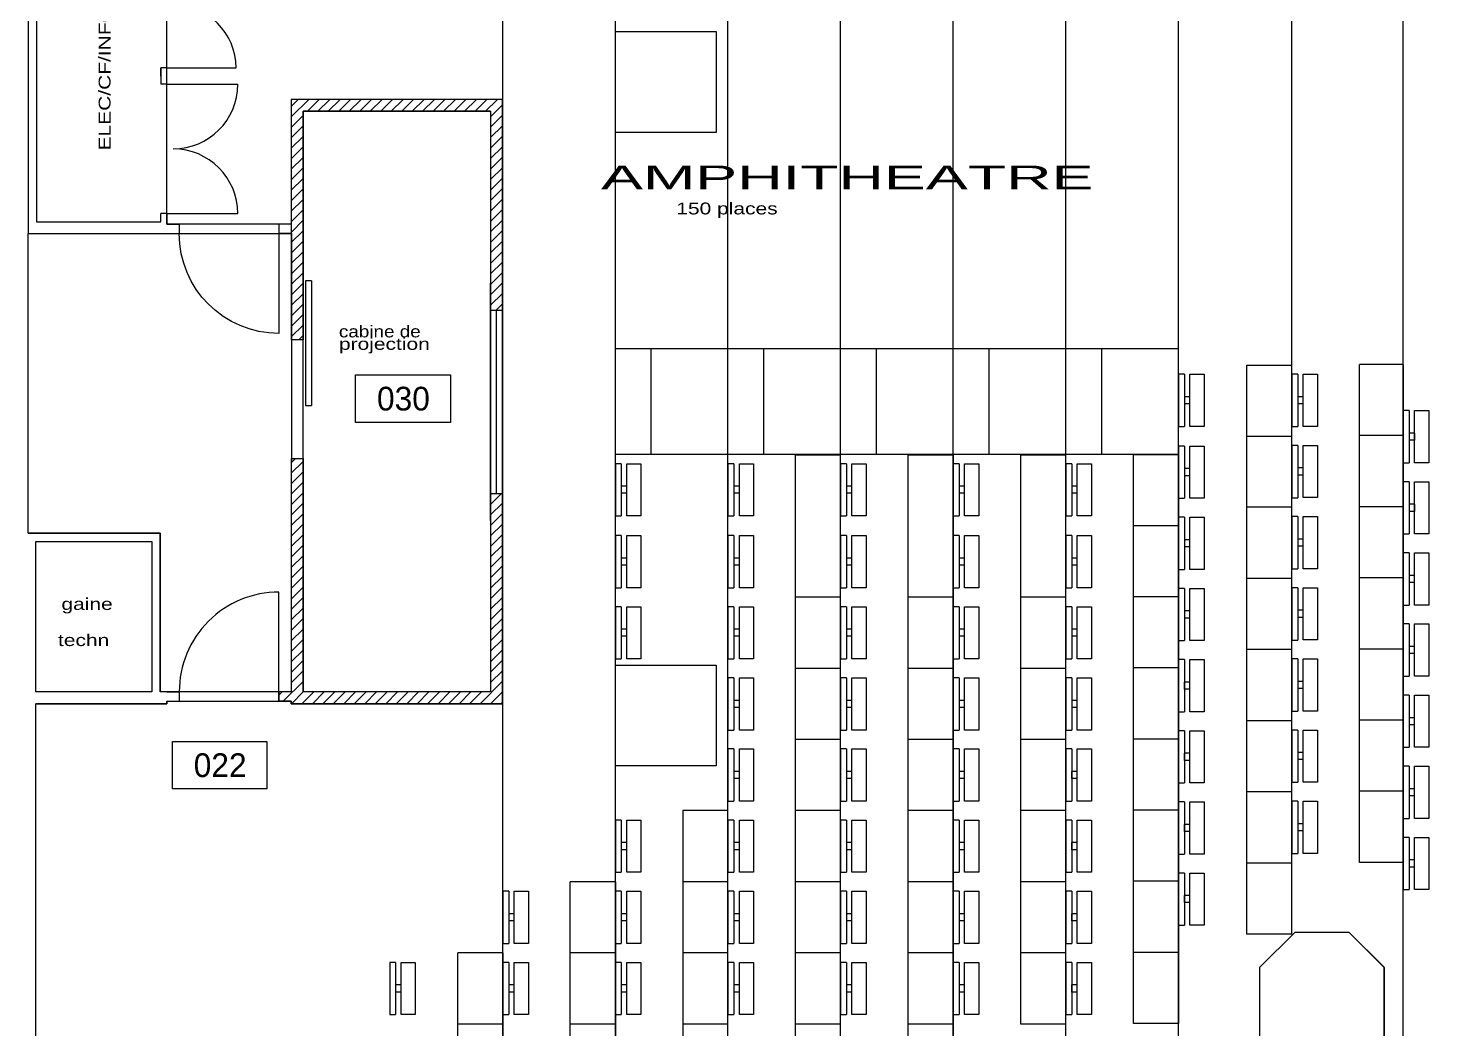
# Model space of a CAD drawing. Extents: x -18.2 to 35.5, y -12.6 to 10.1.
# Drawn here: x 12.49 to 24.36, y -6.95 to 1.49 of the extents above; entities that cross this region are included whole.
import ezdxf

# ---------------------------------------------------------------- set-up
doc = ezdxf.new("R2010")
doc.units = 0
doc.header["$MEASUREMENT"] = 0
doc.linetypes.add('AXES', pattern=[50.8, 31.75, -6.35, 6.35, -6.35])
doc.linetypes.add('TRAIT_PLEIN', pattern=[0])
for name, color, linetype in [('CLOISENT', 2, 'AXES'), ('FAUTEUILS_MF_MI', 1, 'TRAIT_PLEIN'), ('MURSENT', 7, 'TRAIT_PLEIN'), ('PORTE', 3, 'TRAIT_PLEIN'), ('SPACES', 140, 'TRAIT_PLEIN'), ('TEXTES', 6, 'TRAIT_PLEIN'), ('VITRE', 1, 'TRAIT_PLEIN')]:
    doc.layers.add(name, color=color, linetype=linetype)

msp = doc.modelspace()

# ---------------------------------------------------------------- hatches: boundary and pattern name
at = {"layer": 'CLOISENT'}
h = msp.add_hatch(dxfattribs=at)
h.set_pattern_fill('ANSI31', color=256, scale=0.5, style=0)
h.paths.add_polyline_path([(16.49, 0.891), (14.709, 0.891), (14.709, -0.141), (14.71, -0.141), (14.71, -0.241), (14.709, -0.241), (14.709, -1.137), (14.809, -1.137), (14.809, 0.791), (16.39, 0.791), (16.39, -0.66), (16.39, -0.887), (16.49, -0.887), (16.49, -0.658)])
h.paths.add_polyline_path([(16.49, -2.66), (16.49, -2.432), (16.39, -2.432), (16.39, -2.66), (16.39, -2.66), (16.39, -4.105), (14.809, -4.105), (14.809, -2.137), (14.709, -2.137), (14.709, -4.105), (14.605, -4.105), (14.605, -4.185), (14.709, -4.185), (14.709, -4.205), (16.49, -4.205)])

# ---------------------------------------------------------------- linework, layer by layer
for p, q in [((12.489, 7.253), (12.489, -0.241)), ((12.559, 3.488), (12.559, -0.141)), ((13.659, 1.157), (13.609, 1.157)), ((13.609, 1.157), (13.609, 1.019)), ((13.609, 1.087), (13.609, 1.156)), ((13.659, 1.018), (13.659, 1.157)), ((13.659, 1.019), (13.659, 1.088)), ((13.659, 1.019), (13.609, 1.019)), ((14.709, 0.891), (14.709, -1.137)), ((16.49, 0.891), (14.709, 0.891)), ((16.49, 0.891), (16.49, -0.66)), ((14.809, 0.791), (14.809, -1.137)), ((16.39, 0.791), (14.809, 0.791)), ((16.39, 0.791), (16.39, -0.66)), ((13.608, -0.141), (13.608, -0.071)), ((13.659, -0.071), (13.608, -0.071)), ((13.66, -0.071), (13.66, -0.161)), ((12.559, -0.141), (13.608, -0.141)), ((13.66, -0.161), (13.765, -0.161)), ((13.765, -0.241), (13.765, -0.161)), ((14.71, -0.161), (14.605, -0.161)), ((14.605, -0.161), (14.605, -0.241)), ((14.71, -0.241), (14.71, -0.141)), ((12.489, -0.241), (13.66, -0.241)), ((13.66, -0.241), (13.765, -0.241)), ((14.71, -0.241), (14.605, -0.241)), ((16.39, -0.66), (16.39, -2.66)), ((16.39, -2.66), (16.39, -0.66)), ((16.49, -2.661), (16.49, -0.658)), ((16.49, -2.66), (16.49, -0.66)), ((16.39, -0.887), (16.49, -0.887)), ((14.809, -1.137), (14.709, -1.137)), ((14.709, -2.137), (14.709, -4.105)), ((14.709, -2.137), (14.809, -2.137)), ((14.809, -2.137), (14.809, -4.105)), ((16.39, -2.432), (16.49, -2.432)), ((16.39, -2.66), (16.39, -4.105)), ((16.49, -2.66), (16.49, -4.205)), ((12.489, -2.767), (12.553, -2.767)), ((12.553, -2.767), (13.602, -2.767)), ((12.553, -2.837), (13.532, -2.837)), ((12.553, -4.105), (12.553, -2.837)), ((13.532, -2.837), (13.532, -4.105)), ((13.602, -2.767), (13.602, -4.105)), ((13.532, -4.105), (12.553, -4.105)), ((13.659, -4.105), (13.602, -4.105)), ((13.659, -4.105), (13.764, -4.105)), ((13.764, -4.105), (13.764, -4.185)), ((14.709, -4.105), (14.605, -4.105)), ((14.605, -4.105), (14.605, -4.185)), ((16.39, -4.105), (14.809, -4.105)), ((13.659, -4.205), (12.553, -4.205)), ((12.553, -10.407), (12.553, -4.205)), ((13.659, -4.185), (13.659, -4.205)), ((13.659, -4.185), (13.764, -4.185)), ((14.709, -4.185), (14.605, -4.185)), ((14.709, -4.205), (14.709, -4.185)), ((16.49, -4.205), (14.709, -4.205))]:
    msp.add_line(p, q, dxfattribs=at)
at = {"layer": 'FAUTEUILS_MF_MI'}
for p, q in [((22.769, -1.349), (23.149, -1.349)), ((22.769, -6.149), (22.769, -1.349)), ((23.149, -6.149), (23.149, -1.349)), ((23.721, -5.544), (23.721, -1.344)), ((24.089, -1.344), (23.721, -1.344)), ((24.089, -1.344), (24.089, -5.553)), ((22.243, -1.427), (22.193, -1.427)), ((22.193, -1.427), (22.193, -1.868)), ((22.243, -1.427), (22.243, -1.868)), ((22.289, -1.867), (22.289, -1.427)), ((22.289, -1.427), (22.409, -1.427)), ((22.409, -1.427), (22.409, -1.867)), ((23.199, -1.427), (23.149, -1.427)), ((23.149, -1.427), (23.149, -1.868)), ((23.199, -1.427), (23.199, -1.868)), ((23.245, -1.867), (23.245, -1.427)), ((23.245, -1.427), (23.365, -1.427)), ((23.365, -1.427), (23.365, -1.867)), ((22.243, -1.617), (22.243, -1.677)), ((22.289, -1.617), (22.243, -1.617)), ((22.289, -1.677), (22.289, -1.617)), ((23.246, -1.617), (23.199, -1.617)), ((22.289, -1.677), (22.243, -1.677)), ((23.246, -1.677), (23.199, -1.677)), ((24.139, -1.733), (24.089, -1.733)), ((24.089, -1.733), (24.089, -2.173)), ((24.139, -1.733), (24.139, -2.173)), ((24.185, -2.173), (24.185, -1.733)), ((24.185, -1.733), (24.305, -1.733)), ((24.305, -1.733), (24.305, -2.173)), ((22.193, -1.868), (22.243, -1.868)), ((22.409, -1.867), (22.289, -1.867)), ((23.149, -1.868), (23.199, -1.868)), ((23.365, -1.867), (23.245, -1.867)), ((22.769, -1.949), (23.149, -1.949)), ((24.089, -1.944), (23.721, -1.944)), ((24.139, -1.923), (24.139, -1.983)), ((24.186, -1.923), (24.139, -1.923)), ((24.186, -1.983), (24.139, -1.983)), ((24.186, -1.983), (24.186, -1.923)), ((18.963, -2.107), (19.343, -2.107)), ((18.963, -8.107), (18.963, -2.107)), ((19.343, -8.107), (19.343, -2.107)), ((19.913, -2.107), (20.293, -2.107)), ((19.913, -7.507), (19.913, -2.107)), ((20.293, -2.107), (20.293, -7.507)), ((20.863, -2.107), (21.243, -2.107)), ((20.863, -6.907), (20.863, -2.107)), ((21.243, -6.907), (21.243, -2.107)), ((21.813, -2.103), (22.193, -2.103)), ((21.813, -6.903), (21.813, -2.103)), ((22.243, -2.033), (22.193, -2.033)), ((22.193, -2.033), (22.193, -2.473)), ((22.193, -2.103), (22.193, -6.903)), ((22.243, -2.033), (22.243, -2.473)), ((22.289, -2.473), (22.289, -2.033)), ((22.289, -2.033), (22.409, -2.033)), ((22.409, -2.033), (22.409, -2.473)), ((23.199, -2.027), (23.149, -2.027)), ((23.149, -2.027), (23.149, -2.468)), ((23.199, -2.027), (23.199, -2.468)), ((23.245, -2.467), (23.245, -2.027)), ((23.245, -2.027), (23.365, -2.027)), ((23.365, -2.027), (23.365, -2.467)), ((17.493, -2.181), (17.443, -2.181)), ((17.443, -2.181), (17.443, -2.622)), ((17.493, -2.181), (17.493, -2.622)), ((17.539, -2.621), (17.539, -2.181)), ((17.539, -2.181), (17.659, -2.181)), ((17.659, -2.181), (17.659, -2.621)), ((18.443, -2.181), (18.393, -2.181)), ((18.393, -2.181), (18.393, -2.622)), ((18.443, -2.181), (18.443, -2.622)), ((18.489, -2.621), (18.489, -2.181)), ((18.489, -2.181), (18.609, -2.181)), ((18.609, -2.181), (18.609, -2.621)), ((19.393, -2.181), (19.343, -2.181)), ((19.343, -2.181), (19.343, -2.622)), ((19.393, -2.181), (19.393, -2.622)), ((19.439, -2.621), (19.439, -2.181)), ((19.439, -2.181), (19.559, -2.181)), ((19.559, -2.181), (19.559, -2.621)), ((20.343, -2.181), (20.293, -2.181)), ((20.293, -2.181), (20.293, -2.622)), ((20.343, -2.181), (20.343, -2.622)), ((20.389, -2.621), (20.389, -2.181)), ((20.389, -2.181), (20.509, -2.181)), ((20.509, -2.181), (20.509, -2.621)), ((21.293, -2.181), (21.243, -2.181)), ((21.243, -2.181), (21.243, -2.622)), ((21.293, -2.181), (21.293, -2.622)), ((21.339, -2.621), (21.339, -2.181)), ((21.339, -2.181), (21.459, -2.181)), ((21.459, -2.181), (21.459, -2.621)), ((22.243, -2.223), (22.243, -2.283)), ((22.289, -2.223), (22.243, -2.223)), ((22.289, -2.283), (22.289, -2.223)), ((23.246, -2.217), (23.199, -2.217)), ((24.089, -2.173), (24.139, -2.173)), ((24.305, -2.173), (24.185, -2.173)), ((17.493, -2.371), (17.493, -2.431)), ((17.539, -2.371), (17.493, -2.371)), ((17.539, -2.431), (17.539, -2.371)), ((18.489, -2.371), (18.443, -2.371)), ((19.393, -2.371), (19.393, -2.431)), ((19.439, -2.371), (19.393, -2.371)), ((19.439, -2.431), (19.439, -2.371)), ((20.343, -2.371), (20.343, -2.431)), ((20.389, -2.371), (20.343, -2.371)), ((20.389, -2.431), (20.389, -2.371)), ((21.293, -2.371), (21.293, -2.431)), ((21.339, -2.371), (21.293, -2.371)), ((21.339, -2.431), (21.339, -2.371)), ((22.289, -2.283), (22.243, -2.283)), ((23.246, -2.277), (23.199, -2.277)), ((24.089, -2.333), (24.089, -2.773)), ((24.139, -2.333), (24.089, -2.333)), ((24.089, -2.333), (24.089, -2.773)), ((24.139, -2.333), (24.139, -2.773)), ((24.185, -2.773), (24.185, -2.333)), ((24.185, -2.333), (24.305, -2.333)), ((24.305, -2.333), (24.305, -2.773)), ((17.539, -2.431), (17.493, -2.431)), ((18.489, -2.431), (18.443, -2.431)), ((19.439, -2.431), (19.393, -2.431)), ((20.389, -2.431), (20.343, -2.431)), ((21.339, -2.431), (21.293, -2.431)), ((22.193, -2.473), (22.243, -2.473)), ((22.409, -2.473), (22.289, -2.473)), ((23.149, -2.468), (23.199, -2.468)), ((23.365, -2.467), (23.245, -2.467)), ((23.149, -2.549), (22.769, -2.549)), ((24.089, -2.544), (23.721, -2.544)), ((24.139, -2.523), (24.139, -2.583)), ((24.186, -2.523), (24.139, -2.523)), ((24.186, -2.583), (24.139, -2.583)), ((24.186, -2.583), (24.186, -2.523)), ((17.443, -2.622), (17.493, -2.622)), ((17.659, -2.621), (17.539, -2.621)), ((18.393, -2.622), (18.443, -2.622)), ((18.609, -2.621), (18.489, -2.621)), ((19.343, -2.622), (19.393, -2.622)), ((19.559, -2.621), (19.439, -2.621)), ((20.293, -2.622), (20.343, -2.622)), ((20.509, -2.621), (20.389, -2.621)), ((21.243, -2.622), (21.293, -2.622)), ((21.459, -2.621), (21.339, -2.621)), ((21.813, -2.703), (22.193, -2.703)), ((22.243, -2.633), (22.193, -2.633)), ((22.193, -2.633), (22.193, -3.073)), ((22.243, -2.633), (22.243, -3.073)), ((22.289, -3.073), (22.289, -2.633)), ((22.289, -2.633), (22.409, -2.633)), ((22.409, -2.633), (22.409, -3.073)), ((23.199, -2.627), (23.149, -2.627)), ((23.149, -2.627), (23.149, -3.068)), ((23.199, -2.627), (23.199, -3.068)), ((23.245, -3.067), (23.245, -2.627)), ((23.245, -2.627), (23.365, -2.627)), ((23.365, -2.627), (23.365, -3.067)), ((17.493, -2.787), (17.443, -2.787)), ((17.443, -2.787), (17.443, -3.227)), ((17.493, -2.787), (17.493, -3.227)), ((17.539, -3.227), (17.539, -2.787)), ((17.539, -2.787), (17.659, -2.787)), ((17.659, -2.787), (17.659, -3.227)), ((18.443, -2.787), (18.393, -2.787)), ((18.393, -2.787), (18.393, -3.227)), ((18.443, -2.787), (18.443, -3.227)), ((18.489, -3.227), (18.489, -2.787)), ((18.489, -2.787), (18.609, -2.787)), ((18.609, -2.787), (18.609, -3.227)), ((19.393, -2.787), (19.343, -2.787)), ((19.343, -2.787), (19.343, -3.227)), ((19.393, -2.787), (19.393, -3.227)), ((19.439, -3.227), (19.439, -2.787)), ((19.439, -2.787), (19.559, -2.787)), ((19.559, -2.787), (19.559, -3.227)), ((20.343, -2.787), (20.293, -2.787)), ((20.293, -2.787), (20.293, -3.227)), ((20.343, -2.787), (20.343, -3.227)), ((20.389, -3.227), (20.389, -2.787)), ((20.389, -2.787), (20.509, -2.787)), ((20.509, -2.787), (20.509, -3.227)), ((21.293, -2.787), (21.243, -2.787)), ((21.243, -2.787), (21.243, -3.227)), ((21.293, -2.787), (21.293, -3.227)), ((21.339, -3.227), (21.339, -2.787)), ((21.339, -2.787), (21.459, -2.787)), ((21.459, -2.787), (21.459, -3.227)), ((22.243, -2.823), (22.243, -2.883)), ((22.289, -2.823), (22.243, -2.823)), ((22.289, -2.883), (22.289, -2.823)), ((23.245, -2.817), (23.199, -2.817)), ((24.089, -2.773), (24.139, -2.773)), ((24.305, -2.773), (24.185, -2.773)), ((22.289, -2.883), (22.243, -2.883)), ((23.245, -2.877), (23.199, -2.877)), ((24.139, -2.933), (24.089, -2.933)), ((24.089, -2.933), (24.089, -3.373)), ((24.139, -2.933), (24.139, -3.373)), ((24.185, -3.373), (24.185, -2.933)), ((24.185, -2.933), (24.305, -2.933)), ((24.305, -2.933), (24.305, -3.373)), ((17.493, -2.977), (17.493, -3.037)), ((17.539, -2.977), (17.493, -2.977)), ((17.539, -3.037), (17.493, -3.037)), ((17.539, -3.037), (17.539, -2.977)), ((18.489, -2.977), (18.443, -2.977)), ((18.489, -3.037), (18.443, -3.037)), ((19.393, -2.977), (19.393, -3.037)), ((19.439, -2.977), (19.393, -2.977)), ((19.439, -3.037), (19.393, -3.037)), ((19.439, -3.037), (19.439, -2.977)), ((20.343, -2.977), (20.343, -3.037)), ((20.389, -2.977), (20.343, -2.977)), ((20.389, -3.037), (20.343, -3.037)), ((20.389, -3.037), (20.389, -2.977)), ((21.293, -2.977), (21.293, -3.037)), ((21.339, -2.977), (21.293, -2.977)), ((21.339, -3.037), (21.293, -3.037)), ((21.339, -3.037), (21.339, -2.977)), ((22.193, -3.073), (22.243, -3.073)), ((22.409, -3.073), (22.289, -3.073)), ((23.149, -3.068), (23.199, -3.068)), ((23.365, -3.067), (23.245, -3.067)), ((23.149, -3.149), (22.769, -3.149)), ((24.089, -3.144), (23.721, -3.144)), ((24.139, -3.123), (24.139, -3.183)), ((24.185, -3.123), (24.139, -3.123)), ((24.185, -3.183), (24.139, -3.183)), ((24.185, -3.183), (24.185, -3.123)), ((17.443, -3.227), (17.493, -3.227)), ((17.659, -3.227), (17.539, -3.227)), ((18.393, -3.227), (18.443, -3.227)), ((18.609, -3.227), (18.489, -3.227)), ((19.343, -3.307), (18.963, -3.307)), ((19.343, -3.227), (19.393, -3.227)), ((19.559, -3.227), (19.439, -3.227)), ((20.293, -3.307), (19.913, -3.307)), ((20.293, -3.227), (20.343, -3.227)), ((20.509, -3.227), (20.389, -3.227)), ((21.243, -3.307), (20.863, -3.307)), ((21.243, -3.227), (21.293, -3.227)), ((21.459, -3.227), (21.339, -3.227)), ((22.193, -3.303), (21.813, -3.303)), ((22.243, -3.233), (22.193, -3.233)), ((22.193, -3.233), (22.193, -3.673)), ((22.243, -3.233), (22.243, -3.673)), ((22.289, -3.673), (22.289, -3.233)), ((22.289, -3.233), (22.409, -3.233)), ((22.409, -3.233), (22.409, -3.673)), ((23.199, -3.227), (23.149, -3.227)), ((23.149, -3.227), (23.149, -3.668)), ((23.199, -3.227), (23.199, -3.668)), ((23.245, -3.667), (23.245, -3.227)), ((23.245, -3.227), (23.365, -3.227)), ((23.365, -3.227), (23.365, -3.667)), ((17.493, -3.387), (17.443, -3.387)), ((17.443, -3.387), (17.443, -3.827)), ((17.493, -3.387), (17.493, -3.827)), ((17.539, -3.827), (17.539, -3.387)), ((17.539, -3.387), (17.659, -3.387)), ((17.659, -3.387), (17.659, -3.827)), ((18.443, -3.387), (18.393, -3.387)), ((18.393, -3.387), (18.393, -3.827)), ((18.443, -3.387), (18.443, -3.827)), ((18.489, -3.827), (18.489, -3.387)), ((18.489, -3.387), (18.609, -3.387)), ((18.609, -3.387), (18.609, -3.827)), ((19.393, -3.387), (19.343, -3.387)), ((19.343, -3.387), (19.343, -3.827)), ((19.393, -3.387), (19.393, -3.827)), ((19.439, -3.827), (19.439, -3.387)), ((19.439, -3.387), (19.559, -3.387)), ((19.559, -3.387), (19.559, -3.827)), ((20.343, -3.387), (20.293, -3.387)), ((20.293, -3.387), (20.293, -3.827)), ((20.343, -3.387), (20.343, -3.827)), ((20.389, -3.827), (20.389, -3.387)), ((20.389, -3.387), (20.509, -3.387)), ((20.509, -3.387), (20.509, -3.827)), ((21.293, -3.387), (21.243, -3.387)), ((21.243, -3.387), (21.243, -3.827)), ((21.293, -3.387), (21.293, -3.827)), ((21.339, -3.827), (21.339, -3.387)), ((21.339, -3.387), (21.459, -3.387)), ((21.459, -3.387), (21.459, -3.827)), ((22.243, -3.423), (22.243, -3.483)), ((22.288, -3.423), (22.243, -3.423)), ((22.288, -3.483), (22.288, -3.423)), ((23.245, -3.417), (23.199, -3.417)), ((24.089, -3.373), (24.139, -3.373)), ((24.305, -3.373), (24.185, -3.373)), ((22.288, -3.483), (22.243, -3.483)), ((23.245, -3.477), (23.199, -3.477)), ((24.139, -3.533), (24.089, -3.533)), ((24.089, -3.533), (24.089, -3.973)), ((24.139, -3.533), (24.139, -3.973)), ((24.185, -3.973), (24.185, -3.533)), ((24.185, -3.533), (24.305, -3.533)), ((24.305, -3.533), (24.305, -3.973)), ((17.493, -3.577), (17.493, -3.637)), ((17.539, -3.577), (17.493, -3.577)), ((17.539, -3.637), (17.493, -3.637)), ((17.539, -3.637), (17.539, -3.577)), ((18.489, -3.577), (18.443, -3.577)), ((18.489, -3.637), (18.443, -3.637)), ((19.393, -3.577), (19.393, -3.637)), ((19.439, -3.577), (19.393, -3.577)), ((19.439, -3.637), (19.393, -3.637)), ((19.439, -3.637), (19.439, -3.577)), ((20.343, -3.577), (20.343, -3.637)), ((20.389, -3.577), (20.343, -3.577)), ((20.389, -3.637), (20.343, -3.637)), ((20.389, -3.637), (20.389, -3.577)), ((21.293, -3.577), (21.293, -3.637)), ((21.339, -3.577), (21.293, -3.577)), ((21.339, -3.637), (21.293, -3.637)), ((21.339, -3.637), (21.339, -3.577)), ((22.193, -3.673), (22.243, -3.673)), ((22.409, -3.673), (22.289, -3.673)), ((23.149, -3.668), (23.199, -3.668)), ((23.365, -3.667), (23.245, -3.667)), ((23.149, -3.749), (22.769, -3.749)), ((24.089, -3.744), (23.721, -3.744)), ((24.139, -3.723), (24.139, -3.783)), ((24.185, -3.723), (24.139, -3.723)), ((24.185, -3.783), (24.139, -3.783)), ((24.185, -3.783), (24.185, -3.723)), ((17.443, -3.827), (17.493, -3.827)), ((17.659, -3.827), (17.539, -3.827)), ((18.393, -3.827), (18.443, -3.827)), ((18.609, -3.827), (18.489, -3.827)), ((19.343, -3.907), (18.963, -3.907)), ((19.343, -3.827), (19.393, -3.827)), ((19.559, -3.827), (19.439, -3.827)), ((20.293, -3.907), (19.913, -3.907)), ((20.293, -3.827), (20.343, -3.827)), ((20.509, -3.827), (20.389, -3.827)), ((21.243, -3.907), (20.863, -3.907)), ((21.243, -3.827), (21.293, -3.827)), ((21.459, -3.827), (21.339, -3.827)), ((22.193, -3.903), (21.813, -3.903)), ((22.243, -3.833), (22.193, -3.833)), ((22.193, -3.833), (22.193, -4.273)), ((22.243, -3.833), (22.243, -4.273)), ((22.289, -4.273), (22.289, -3.833)), ((22.289, -3.833), (22.409, -3.833)), ((22.409, -3.833), (22.409, -4.273)), ((23.199, -3.827), (23.149, -3.827)), ((23.149, -3.827), (23.149, -4.268)), ((23.199, -3.827), (23.199, -4.268)), ((23.245, -4.267), (23.245, -3.827)), ((23.245, -3.827), (23.365, -3.827)), ((23.365, -3.827), (23.365, -4.267)), ((18.443, -3.987), (18.393, -3.987)), ((18.393, -3.987), (18.393, -4.427)), ((18.443, -3.987), (18.443, -4.427)), ((18.489, -4.427), (18.489, -3.987)), ((18.489, -3.987), (18.609, -3.987)), ((18.609, -3.987), (18.609, -4.427)), ((19.393, -3.987), (19.343, -3.987)), ((19.343, -3.987), (19.343, -4.427)), ((19.393, -3.987), (19.393, -4.427)), ((19.439, -4.427), (19.439, -3.987)), ((19.439, -3.987), (19.559, -3.987)), ((19.559, -3.987), (19.559, -4.427)), ((20.343, -3.987), (20.293, -3.987)), ((20.293, -3.987), (20.293, -4.427)), ((20.343, -3.987), (20.343, -4.427)), ((20.389, -4.427), (20.389, -3.987)), ((20.389, -3.987), (20.509, -3.987)), ((20.509, -3.987), (20.509, -4.427)), ((21.293, -3.987), (21.243, -3.987)), ((21.243, -3.987), (21.243, -4.427)), ((21.293, -3.987), (21.293, -4.427)), ((21.339, -4.427), (21.339, -3.987)), ((21.339, -3.987), (21.459, -3.987)), ((21.459, -3.987), (21.459, -4.427)), ((22.242, -4.023), (22.242, -4.083)), ((22.289, -4.023), (22.242, -4.023)), ((22.289, -4.083), (22.289, -4.023)), ((23.245, -4.017), (23.199, -4.017)), ((24.089, -3.973), (24.139, -3.973)), ((24.305, -3.973), (24.185, -3.973)), ((22.289, -4.083), (22.242, -4.083)), ((23.245, -4.077), (23.199, -4.077)), ((24.139, -4.133), (24.089, -4.133)), ((24.089, -4.133), (24.089, -4.573)), ((24.139, -4.133), (24.139, -4.573)), ((24.185, -4.573), (24.185, -4.133)), ((24.185, -4.133), (24.305, -4.133)), ((24.305, -4.133), (24.305, -4.573)), ((18.489, -4.177), (18.443, -4.177)), ((18.489, -4.237), (18.443, -4.237)), ((19.393, -4.177), (19.393, -4.237)), ((19.439, -4.177), (19.393, -4.177)), ((19.439, -4.237), (19.393, -4.237)), ((19.439, -4.237), (19.439, -4.177)), ((20.343, -4.177), (20.343, -4.237)), ((20.389, -4.177), (20.343, -4.177)), ((20.389, -4.237), (20.343, -4.237)), ((20.389, -4.237), (20.389, -4.177)), ((21.293, -4.177), (21.293, -4.237)), ((21.339, -4.177), (21.293, -4.177)), ((21.339, -4.237), (21.293, -4.237)), ((21.339, -4.237), (21.339, -4.177)), ((22.193, -4.273), (22.243, -4.273)), ((22.409, -4.273), (22.289, -4.273)), ((23.149, -4.268), (23.199, -4.268)), ((23.365, -4.267), (23.245, -4.267)), ((23.149, -4.349), (22.769, -4.349)), ((24.089, -4.344), (23.721, -4.344)), ((24.139, -4.323), (24.139, -4.383)), ((24.185, -4.323), (24.139, -4.323)), ((24.185, -4.383), (24.139, -4.383)), ((24.185, -4.383), (24.185, -4.323)), ((18.393, -4.427), (18.443, -4.427)), ((18.609, -4.427), (18.489, -4.427)), ((19.343, -4.507), (18.963, -4.507)), ((19.343, -4.427), (19.393, -4.427)), ((19.559, -4.427), (19.439, -4.427)), ((20.293, -4.507), (19.913, -4.507)), ((20.293, -4.427), (20.343, -4.427)), ((20.509, -4.427), (20.389, -4.427)), ((21.243, -4.507), (20.863, -4.507)), ((21.243, -4.427), (21.293, -4.427)), ((21.459, -4.427), (21.339, -4.427)), ((22.193, -4.503), (21.813, -4.503)), ((22.243, -4.433), (22.193, -4.433)), ((22.193, -4.433), (22.193, -4.873)), ((22.243, -4.433), (22.243, -4.873)), ((22.289, -4.873), (22.289, -4.433)), ((22.289, -4.433), (22.409, -4.433)), ((22.409, -4.433), (22.409, -4.873)), ((23.199, -4.427), (23.149, -4.427)), ((23.149, -4.427), (23.149, -4.868)), ((23.199, -4.427), (23.199, -4.868)), ((23.245, -4.867), (23.245, -4.427)), ((23.245, -4.427), (23.365, -4.427)), ((23.365, -4.427), (23.365, -4.867)), ((18.443, -4.587), (18.393, -4.587)), ((18.393, -4.587), (18.393, -5.027)), ((18.443, -4.587), (18.443, -5.027)), ((18.489, -5.027), (18.489, -4.587)), ((18.489, -4.587), (18.609, -4.587)), ((18.609, -4.587), (18.609, -5.027)), ((19.393, -4.587), (19.343, -4.587)), ((19.343, -4.587), (19.343, -5.027)), ((19.393, -4.587), (19.393, -5.027)), ((19.439, -5.027), (19.439, -4.587)), ((19.439, -4.587), (19.559, -4.587)), ((19.559, -4.587), (19.559, -5.027)), ((20.343, -4.587), (20.293, -4.587)), ((20.293, -4.587), (20.293, -5.027)), ((20.343, -4.587), (20.343, -5.027)), ((20.389, -5.027), (20.389, -4.587)), ((20.389, -4.587), (20.509, -4.587)), ((20.509, -4.587), (20.509, -5.027)), ((21.293, -4.587), (21.243, -4.587)), ((21.243, -4.587), (21.243, -5.027)), ((21.293, -4.587), (21.293, -5.027)), ((21.339, -5.027), (21.339, -4.587)), ((21.339, -4.587), (21.459, -4.587)), ((21.459, -4.587), (21.459, -5.027)), ((22.242, -4.623), (22.242, -4.683)), ((22.289, -4.623), (22.242, -4.623)), ((22.289, -4.683), (22.289, -4.623)), ((23.245, -4.617), (23.199, -4.617)), ((24.089, -4.573), (24.139, -4.573)), ((24.305, -4.573), (24.185, -4.573)), ((22.289, -4.683), (22.242, -4.683)), ((23.245, -4.677), (23.199, -4.677)), ((24.139, -4.733), (24.089, -4.733)), ((24.089, -4.733), (24.089, -5.173)), ((24.139, -4.733), (24.139, -5.173)), ((24.185, -5.173), (24.185, -4.733)), ((24.185, -4.733), (24.305, -4.733)), ((24.305, -4.733), (24.305, -5.173)), ((18.489, -4.777), (18.443, -4.777)), ((18.489, -4.837), (18.443, -4.837)), ((19.392, -4.777), (19.392, -4.837)), ((19.439, -4.777), (19.392, -4.777)), ((19.439, -4.837), (19.392, -4.837)), ((19.439, -4.837), (19.439, -4.777)), ((20.342, -4.777), (20.342, -4.837)), ((20.389, -4.777), (20.342, -4.777)), ((20.389, -4.837), (20.342, -4.837)), ((20.389, -4.837), (20.389, -4.777)), ((21.292, -4.777), (21.292, -4.837)), ((21.339, -4.777), (21.292, -4.777)), ((21.339, -4.837), (21.292, -4.837)), ((21.339, -4.837), (21.339, -4.777)), ((23.149, -4.868), (23.199, -4.868)), ((23.365, -4.867), (23.245, -4.867)), ((22.193, -4.873), (22.243, -4.873)), ((22.409, -4.873), (22.289, -4.873)), ((23.149, -4.949), (22.769, -4.949)), ((24.089, -4.944), (23.721, -4.944)), ((24.139, -4.923), (24.139, -4.983)), ((24.185, -4.923), (24.139, -4.923)), ((24.185, -4.983), (24.139, -4.983)), ((24.185, -4.983), (24.185, -4.923)), ((18.393, -5.027), (18.443, -5.027)), ((18.609, -5.027), (18.489, -5.027)), ((19.343, -5.027), (19.393, -5.027)), ((19.559, -5.027), (19.439, -5.027)), ((20.293, -5.027), (20.343, -5.027)), ((20.509, -5.027), (20.389, -5.027)), ((21.243, -5.027), (21.293, -5.027)), ((21.459, -5.027), (21.339, -5.027)), ((22.193, -5.103), (21.813, -5.103)), ((22.243, -5.033), (22.193, -5.033)), ((22.193, -5.033), (22.193, -5.473)), ((22.243, -5.033), (22.243, -5.473)), ((22.289, -5.473), (22.289, -5.033)), ((22.289, -5.033), (22.409, -5.033)), ((22.409, -5.033), (22.409, -5.473)), ((23.199, -5.027), (23.149, -5.027)), ((23.149, -5.027), (23.149, -5.468)), ((23.199, -5.027), (23.199, -5.468)), ((23.245, -5.467), (23.245, -5.027)), ((23.245, -5.027), (23.365, -5.027)), ((23.365, -5.027), (23.365, -5.467)), ((17.493, -5.187), (17.443, -5.187)), ((17.443, -5.187), (17.443, -5.627)), ((17.493, -5.187), (17.493, -5.627)), ((17.539, -5.627), (17.539, -5.187)), ((17.539, -5.187), (17.659, -5.187)), ((17.659, -5.187), (17.659, -5.627)), ((18.391, -5.107), (18.011, -5.107)), ((18.393, -5.107), (18.011, -5.107)), ((18.011, -5.107), (18.011, -8.707)), ((18.393, -8.707), (18.393, -5.107)), ((18.393, -5.187), (18.393, -5.627)), ((18.393, -5.187), (18.393, -5.627)), ((18.443, -5.187), (18.393, -5.187)), ((18.443, -5.187), (18.443, -5.627)), ((18.443, -5.187), (18.443, -5.627)), ((18.489, -5.627), (18.489, -5.187)), ((18.489, -5.187), (18.609, -5.187)), ((18.489, -5.627), (18.489, -5.187)), ((18.489, -5.187), (18.609, -5.187)), ((18.609, -5.187), (18.609, -5.627)), ((18.609, -5.187), (18.609, -5.627)), ((19.343, -5.107), (18.963, -5.107)), ((19.393, -5.187), (19.343, -5.187)), ((19.343, -5.187), (19.343, -5.627)), ((19.393, -5.187), (19.393, -5.627)), ((19.439, -5.627), (19.439, -5.187)), ((19.439, -5.187), (19.559, -5.187)), ((19.559, -5.187), (19.559, -5.627)), ((20.293, -5.107), (19.913, -5.107)), ((20.343, -5.187), (20.293, -5.187)), ((20.293, -5.187), (20.293, -5.627)), ((20.343, -5.187), (20.343, -5.627)), ((20.389, -5.627), (20.389, -5.187)), ((20.389, -5.187), (20.509, -5.187)), ((20.509, -5.187), (20.509, -5.627)), ((21.243, -5.107), (20.863, -5.107)), ((21.293, -5.187), (21.243, -5.187)), ((21.243, -5.187), (21.243, -5.627)), ((21.293, -5.187), (21.293, -5.627)), ((21.339, -5.627), (21.339, -5.187)), ((21.339, -5.187), (21.459, -5.187)), ((21.459, -5.187), (21.459, -5.627)), ((22.242, -5.223), (22.242, -5.283)), ((22.289, -5.223), (22.242, -5.223)), ((22.289, -5.283), (22.289, -5.223)), ((23.199, -5.217), (23.199, -5.277)), ((23.245, -5.217), (23.199, -5.217)), ((23.245, -5.277), (23.245, -5.217)), ((24.089, -5.173), (24.139, -5.173)), ((24.305, -5.173), (24.185, -5.173)), ((22.289, -5.283), (22.242, -5.283)), ((23.245, -5.277), (23.199, -5.277)), ((24.139, -5.333), (24.089, -5.333)), ((24.089, -5.333), (24.089, -5.773)), ((24.139, -5.333), (24.139, -5.773)), ((24.185, -5.773), (24.185, -5.333)), ((24.185, -5.333), (24.305, -5.333)), ((24.305, -5.333), (24.305, -5.773)), ((17.539, -5.377), (17.493, -5.377)), ((17.539, -5.437), (17.493, -5.437)), ((18.489, -5.377), (18.443, -5.377)), ((18.489, -5.377), (18.443, -5.377)), ((18.489, -5.437), (18.443, -5.437)), ((19.392, -5.377), (19.392, -5.437)), ((19.439, -5.377), (19.392, -5.377)), ((19.439, -5.437), (19.392, -5.437)), ((19.439, -5.437), (19.439, -5.377)), ((20.342, -5.377), (20.342, -5.437)), ((20.389, -5.377), (20.342, -5.377)), ((20.389, -5.437), (20.342, -5.437)), ((20.389, -5.437), (20.389, -5.377)), ((21.292, -5.377), (21.292, -5.437)), ((21.339, -5.377), (21.292, -5.377)), ((21.339, -5.437), (21.292, -5.437)), ((21.339, -5.437), (21.339, -5.377)), ((22.193, -5.473), (22.243, -5.473)), ((22.409, -5.473), (22.289, -5.473)), ((23.149, -5.549), (22.769, -5.549)), ((23.149, -5.468), (23.199, -5.468)), ((23.365, -5.467), (23.245, -5.467)), ((24.089, -5.544), (23.721, -5.544)), ((24.139, -5.523), (24.139, -5.583)), ((24.185, -5.523), (24.139, -5.523)), ((24.185, -5.583), (24.185, -5.523)), ((17.443, -5.627), (17.493, -5.627)), ((17.659, -5.627), (17.539, -5.627)), ((18.393, -5.627), (18.443, -5.627)), ((18.393, -5.627), (18.443, -5.627)), ((18.609, -5.627), (18.489, -5.627)), ((18.609, -5.627), (18.489, -5.627)), ((19.343, -5.627), (19.393, -5.627)), ((19.559, -5.627), (19.439, -5.627)), ((20.293, -5.627), (20.343, -5.627)), ((20.509, -5.627), (20.389, -5.627)), ((21.243, -5.627), (21.293, -5.627)), ((21.459, -5.627), (21.339, -5.627)), ((22.243, -5.633), (22.193, -5.633)), ((22.193, -5.633), (22.193, -6.073)), ((22.243, -5.633), (22.243, -6.073)), ((22.289, -6.073), (22.289, -5.633)), ((22.289, -5.633), (22.409, -5.633)), ((22.409, -5.633), (22.409, -6.073)), ((24.185, -5.583), (24.139, -5.583)), ((16.543, -5.787), (16.493, -5.787)), ((16.493, -5.787), (16.493, -6.227)), ((16.543, -5.787), (16.543, -6.227)), ((16.589, -6.227), (16.589, -5.787)), ((16.589, -5.787), (16.709, -5.787)), ((16.709, -5.787), (16.709, -6.227)), ((17.443, -5.707), (17.063, -5.707)), ((17.063, -8.707), (17.063, -5.707)), ((17.443, -5.707), (17.443, -8.707)), ((17.493, -5.787), (17.443, -5.787)), ((17.443, -5.787), (17.443, -6.227)), ((17.493, -5.787), (17.493, -6.227)), ((17.539, -6.227), (17.539, -5.787)), ((17.539, -5.787), (17.659, -5.787)), ((17.659, -5.787), (17.659, -6.227)), ((18.393, -5.707), (18.011, -5.707)), ((18.393, -5.787), (18.393, -6.227)), ((18.393, -5.787), (18.393, -6.227)), ((18.443, -5.787), (18.393, -5.787)), ((18.443, -5.787), (18.443, -6.227)), ((18.443, -5.787), (18.443, -6.227)), ((18.489, -6.227), (18.489, -5.787)), ((18.489, -5.787), (18.609, -5.787)), ((18.489, -6.227), (18.489, -5.787)), ((18.489, -5.787), (18.609, -5.787)), ((18.609, -5.787), (18.609, -6.227)), ((18.609, -5.787), (18.609, -6.227)), ((19.343, -5.707), (18.963, -5.707)), ((19.393, -5.787), (19.343, -5.787)), ((19.343, -5.787), (19.343, -6.227)), ((19.393, -5.787), (19.393, -6.227)), ((19.439, -6.227), (19.439, -5.787)), ((19.439, -5.787), (19.559, -5.787)), ((19.559, -5.787), (19.559, -6.227)), ((20.293, -5.707), (19.913, -5.707)), ((20.343, -5.787), (20.293, -5.787)), ((20.293, -5.787), (20.293, -6.227)), ((20.343, -5.787), (20.343, -6.227)), ((20.389, -6.227), (20.389, -5.787)), ((20.389, -5.787), (20.509, -5.787)), ((20.509, -5.787), (20.509, -6.227)), ((21.243, -5.707), (20.863, -5.707)), ((21.293, -5.787), (21.243, -5.787)), ((21.243, -5.787), (21.243, -6.227)), ((21.293, -5.787), (21.293, -6.227)), ((21.339, -6.227), (21.339, -5.787)), ((21.339, -5.787), (21.459, -5.787)), ((21.459, -5.787), (21.459, -6.227)), ((22.193, -5.703), (21.813, -5.703)), ((24.089, -5.773), (24.139, -5.773)), ((24.305, -5.773), (24.185, -5.773)), ((22.242, -5.823), (22.242, -5.883)), ((22.289, -5.823), (22.242, -5.823)), ((22.289, -5.883), (22.242, -5.883)), ((22.289, -5.883), (22.289, -5.823)), ((16.589, -5.977), (16.543, -5.977)), ((16.589, -6.037), (16.543, -6.037)), ((17.493, -5.977), (17.493, -6.037)), ((17.539, -5.977), (17.493, -5.977)), ((17.539, -6.037), (17.493, -6.037)), ((18.489, -5.977), (18.443, -5.977)), ((18.489, -6.037), (18.443, -6.037)), ((19.392, -5.977), (19.392, -6.037)), ((19.439, -5.977), (19.392, -5.977)), ((19.439, -6.037), (19.392, -6.037)), ((19.439, -6.037), (19.439, -5.977)), ((20.342, -5.977), (20.342, -6.037)), ((20.389, -5.977), (20.342, -5.977)), ((20.389, -6.037), (20.342, -6.037)), ((20.389, -6.037), (20.389, -5.977)), ((21.292, -5.977), (21.292, -6.037)), ((21.339, -5.977), (21.292, -5.977)), ((21.339, -6.037), (21.292, -6.037)), ((21.339, -6.037), (21.339, -5.977)), ((22.193, -6.073), (22.243, -6.073)), ((22.409, -6.073), (22.289, -6.073)), ((23.149, -6.149), (22.769, -6.149)), ((16.493, -6.227), (16.543, -6.227)), ((16.709, -6.227), (16.589, -6.227)), ((17.443, -6.227), (17.493, -6.227)), ((17.659, -6.227), (17.539, -6.227)), ((18.393, -6.227), (18.443, -6.227)), ((18.393, -6.227), (18.443, -6.227)), ((18.609, -6.227), (18.489, -6.227)), ((18.609, -6.227), (18.489, -6.227)), ((19.343, -6.227), (19.393, -6.227)), ((19.559, -6.227), (19.439, -6.227)), ((20.293, -6.227), (20.343, -6.227)), ((20.509, -6.227), (20.389, -6.227)), ((21.243, -6.227), (21.293, -6.227)), ((21.459, -6.227), (21.339, -6.227)), ((15.589, -6.387), (15.539, -6.387)), ((15.539, -6.387), (15.539, -6.827)), ((15.589, -6.387), (15.589, -6.827)), ((15.635, -6.827), (15.635, -6.387)), ((15.635, -6.387), (15.755, -6.387)), ((15.755, -6.387), (15.755, -6.827)), ((16.493, -6.307), (16.113, -6.307)), ((16.113, -9.14), (16.113, -6.307)), ((16.493, -6.307), (16.493, -9.14)), ((16.543, -6.387), (16.493, -6.387)), ((16.543, -6.387), (16.543, -6.827)), ((16.589, -6.827), (16.589, -6.387)), ((16.589, -6.387), (16.709, -6.387)), ((16.709, -6.387), (16.709, -6.827)), ((17.443, -6.307), (17.063, -6.307)), ((17.493, -6.387), (17.443, -6.387)), ((17.443, -6.387), (17.443, -6.827)), ((17.493, -6.387), (17.493, -6.827)), ((17.539, -6.827), (17.539, -6.387)), ((17.539, -6.387), (17.659, -6.387)), ((17.659, -6.387), (17.659, -6.827)), ((18.393, -6.307), (18.011, -6.307)), ((18.393, -6.387), (18.393, -6.827)), ((18.393, -6.387), (18.393, -6.827)), ((18.443, -6.387), (18.393, -6.387)), ((18.443, -6.387), (18.443, -6.827)), ((18.443, -6.387), (18.443, -6.827)), ((18.489, -6.827), (18.489, -6.387)), ((18.489, -6.387), (18.609, -6.387)), ((18.489, -6.827), (18.489, -6.387)), ((18.489, -6.387), (18.609, -6.387)), ((18.609, -6.387), (18.609, -6.827)), ((18.609, -6.387), (18.609, -6.827)), ((19.343, -6.307), (18.963, -6.307)), ((19.393, -6.387), (19.343, -6.387)), ((19.343, -6.387), (19.343, -6.827)), ((19.393, -6.387), (19.393, -6.827)), ((19.439, -6.827), (19.439, -6.387)), ((19.439, -6.387), (19.559, -6.387)), ((19.559, -6.387), (19.559, -6.827)), ((20.293, -6.307), (19.913, -6.307)), ((20.343, -6.387), (20.293, -6.387)), ((20.293, -6.387), (20.293, -6.827)), ((20.343, -6.387), (20.343, -6.827)), ((20.389, -6.827), (20.389, -6.387)), ((20.389, -6.387), (20.509, -6.387)), ((20.509, -6.387), (20.509, -6.827)), ((21.243, -6.307), (20.863, -6.307)), ((21.293, -6.387), (21.243, -6.387)), ((21.243, -6.387), (21.243, -6.827)), ((21.293, -6.387), (21.293, -6.827)), ((21.339, -6.827), (21.339, -6.387)), ((21.339, -6.387), (21.459, -6.387)), ((21.459, -6.387), (21.459, -6.827)), ((22.193, -6.303), (21.813, -6.303)), ((15.588, -6.577), (15.588, -6.637)), ((15.635, -6.577), (15.588, -6.577)), ((15.635, -6.637), (15.588, -6.637)), ((15.635, -6.637), (15.635, -6.577)), ((16.589, -6.577), (16.543, -6.577)), ((16.589, -6.637), (16.543, -6.637)), ((17.492, -6.577), (17.492, -6.637)), ((17.539, -6.577), (17.492, -6.577)), ((17.539, -6.637), (17.492, -6.637)), ((17.539, -6.637), (17.539, -6.577)), ((18.489, -6.637), (18.442, -6.637)), ((18.489, -6.577), (18.443, -6.577)), ((18.489, -6.577), (18.443, -6.577)), ((18.489, -6.637), (18.443, -6.637)), ((19.392, -6.577), (19.392, -6.637)), ((19.439, -6.577), (19.392, -6.577)), ((19.439, -6.637), (19.392, -6.637)), ((19.439, -6.637), (19.439, -6.577)), ((20.342, -6.577), (20.342, -6.637)), ((20.389, -6.577), (20.342, -6.577)), ((20.389, -6.637), (20.342, -6.637)), ((20.389, -6.637), (20.389, -6.577)), ((21.292, -6.577), (21.292, -6.637)), ((21.339, -6.577), (21.292, -6.577)), ((21.339, -6.637), (21.292, -6.637)), ((21.339, -6.637), (21.339, -6.577)), ((15.539, -6.827), (15.589, -6.827)), ((15.755, -6.827), (15.635, -6.827)), ((16.493, -6.827), (16.543, -6.827)), ((16.709, -6.827), (16.589, -6.827)), ((17.443, -6.827), (17.493, -6.827)), ((17.659, -6.827), (17.539, -6.827)), ((18.393, -6.827), (18.443, -6.827)), ((18.393, -6.827), (18.443, -6.827)), ((18.609, -6.827), (18.489, -6.827)), ((18.609, -6.827), (18.489, -6.827)), ((19.343, -6.827), (19.393, -6.827)), ((19.559, -6.827), (19.439, -6.827)), ((20.293, -6.827), (20.343, -6.827)), ((20.509, -6.827), (20.389, -6.827)), ((21.243, -6.827), (21.293, -6.827)), ((21.459, -6.827), (21.339, -6.827)), ((16.493, -6.907), (16.113, -6.907)), ((17.443, -6.907), (17.063, -6.907)), ((18.393, -6.907), (18.011, -6.907)), ((19.343, -6.907), (18.963, -6.907)), ((19.343, -6.907), (18.963, -6.907)), ((20.293, -6.907), (19.913, -6.907)), ((21.243, -6.907), (20.863, -6.907)), ((22.193, -6.903), (21.813, -6.903))]:
    msp.add_line(p, q, dxfattribs=at)
at = {"layer": 'MURSENT'}
for p, q in [((22.193, -10.407), (22.193, 7.253)), ((16.493, -10.401), (16.493, 7.183)), ((17.443, -10.407), (17.443, 7.183)), ((18.393, -10.407), (18.393, 7.183)), ((19.343, -10.407), (19.343, 7.183)), ((20.293, -10.407), (20.293, 7.183)), ((21.243, -10.407), (21.243, 7.183)), ((24.089, -10.407), (24.089, 7.183)), ((23.149, -6.118), (23.149, 2.876)), ((17.443, 0.613), (17.443, 1.463)), ((17.443, 1.463), (18.293, 1.463)), ((18.293, 1.463), (18.293, 0.613)), ((18.293, 0.613), (17.443, 0.613)), ((22.193, -1.212), (17.443, -1.212)), ((17.743, -1.212), (17.743, -2.103)), ((18.693, -1.212), (18.693, -2.103)), ((19.643, -1.212), (19.643, -2.103)), ((20.593, -1.212), (20.593, -2.103)), ((21.543, -1.212), (21.543, -2.103)), ((22.193, -2.103), (17.443, -2.103)), ((17.443, -4.729), (17.443, -3.879)), ((17.443, -3.879), (18.293, -3.879)), ((18.293, -3.879), (18.293, -4.729)), ((18.293, -4.729), (17.443, -4.729)), ((22.879, -6.427), (23.178, -6.133)), ((22.879, -6.427), (23.178, -6.133)), ((23.178, -6.133), (23.632, -6.133)), ((23.178, -6.133), (23.632, -6.133)), ((23.632, -6.133), (23.929, -6.428)), ((23.632, -6.133), (23.929, -6.429)), ((22.879, -7.01), (22.879, -6.427)), ((22.879, -7.01), (22.879, -6.427)), ((23.929, -7.009), (23.929, -6.429)), ((23.929, -6.429), (23.929, -7.009))]:
    msp.add_line(p, q, dxfattribs=at)
at = {"layer": 'PORTE'}
for p, q in [((13.659, 1.157), (14.243, 1.157)), ((13.659, 1.018), (14.257, 1.018)), ((13.659, -0.071), (14.257, -0.071)), ((14.605, -0.161), (14.605, -1.082)), ((14.88, -0.639), (14.83, -0.639)), ((14.83, -0.639), (14.83, -1.69)), ((14.88, -0.639), (14.88, -1.69)), ((14.83, -1.69), (14.88, -1.69)), ((14.605, -4.185), (14.605, -3.264))]:
    msp.add_line(p, q, dxfattribs=at)
for centre, major_axis, start_param, end_param in [((13.711, 1.157), (-0.376, 0.376), 3.926991, 5.497787), ((13.713, 1.018), (0.385, 0.385), 3.926991, 5.497787), ((13.713, -0.071), (-0.385, 0.385), 3.926991, 5.497787), ((14.605, -4.105), (0.595, 0.595), 0.785398, 2.356195)]:
    msp.add_ellipse(centre, major_axis=major_axis, ratio=1, start_param=start_param, end_param=end_param, dxfattribs=at)
at = {"layer": 'PORTE', "extrusion": (0, 0, -1)}
msp.add_ellipse((14.605, -0.241), major_axis=(0.595, 0.595), ratio=1, start_param=2.356195, end_param=3.926991, dxfattribs=at)
at = {"layer": 'SPACES'}
for points in [[(28.473, -10.407), (18.202, -10.407), (18.202, -10.108), (17.849, -10.108), (17.849, -10.407), (12.553, -10.407), (12.553, -4.205), (13.659, -4.205), (13.659, -4.185), (14.709, -4.185), (14.709, -4.205), (16.49, -4.205), (16.49, 0.891), (14.709, 0.891), (14.709, -0.161), (13.66, -0.161), (13.659, 3.588), (12.559, 3.588), (12.559, 6.996)], [(14.809, 0.791), (16.39, 0.791), (16.39, -4.105), (14.809, -4.105), (14.809, 0.791)], [(12.489, -0.241), (14.71, -0.241), (14.709, -4.105), (13.602, -4.105), (13.602, -2.767), (12.489, -2.767), (12.489, -0.241)]]:
    msp.add_lwpolyline(points, dxfattribs=at)
at = {"layer": 'TEXTES'}
for points in [[(15.252, -1.432), (16.051, -1.432), (16.051, -1.833), (15.252, -1.833)], [(13.706, -4.523), (14.504, -4.523), (14.504, -4.924), (13.706, -4.924)]]:
    msp.add_lwpolyline(points, close=True, dxfattribs=at)
at = {"layer": 'VITRE'}
for p, q in [((16.39, -0.887), (16.49, -0.887)), ((16.44, -2.432), (16.44, -0.887)), ((16.39, -2.432), (16.49, -2.432))]:
    msp.add_line(p, q, dxfattribs=at)

# ---------------------------------------------------------------- texts
at = {"layer": 'TEXTES'}
for s, rotation, width, p in [('ELEC/CF/INFORMATIQUE', 90, 1.322, (13.184, 0.46)), ('cabine de ', 0, 1.1898, (15.111, -1.116)), ('projection', 0, 1.322, (15.111, -1.221))]:
    msp.add_text(s, height=0.1, rotation=rotation, dxfattribs=dict(at, width=width)).set_placement(p)
for s, height, width, p in [('AMPHITHEATRE', 0.2, 1.983, (17.322, 0.133)), ('150 places', 0.1, 1.322, (17.957, -0.079)), ('gaine ', 0.1, 1.322, (12.77, -3.414)), ('techn', 0.1, 1.322, (12.741, -3.719))]:
    msp.add_text(s, height=height, dxfattribs=dict(at, width=width)).set_placement(p)
at = {"layer": 'TEXTES', "char_height": 0.2, "width": 0.775, "attachment_point": 5}
for s, insert in [('030', (15.655, -1.634)), ('022', (14.109, -4.725))]:
    msp.add_mtext(s, dxfattribs=dict(at, insert=insert))

doc.saveas('drawing.dxf')
